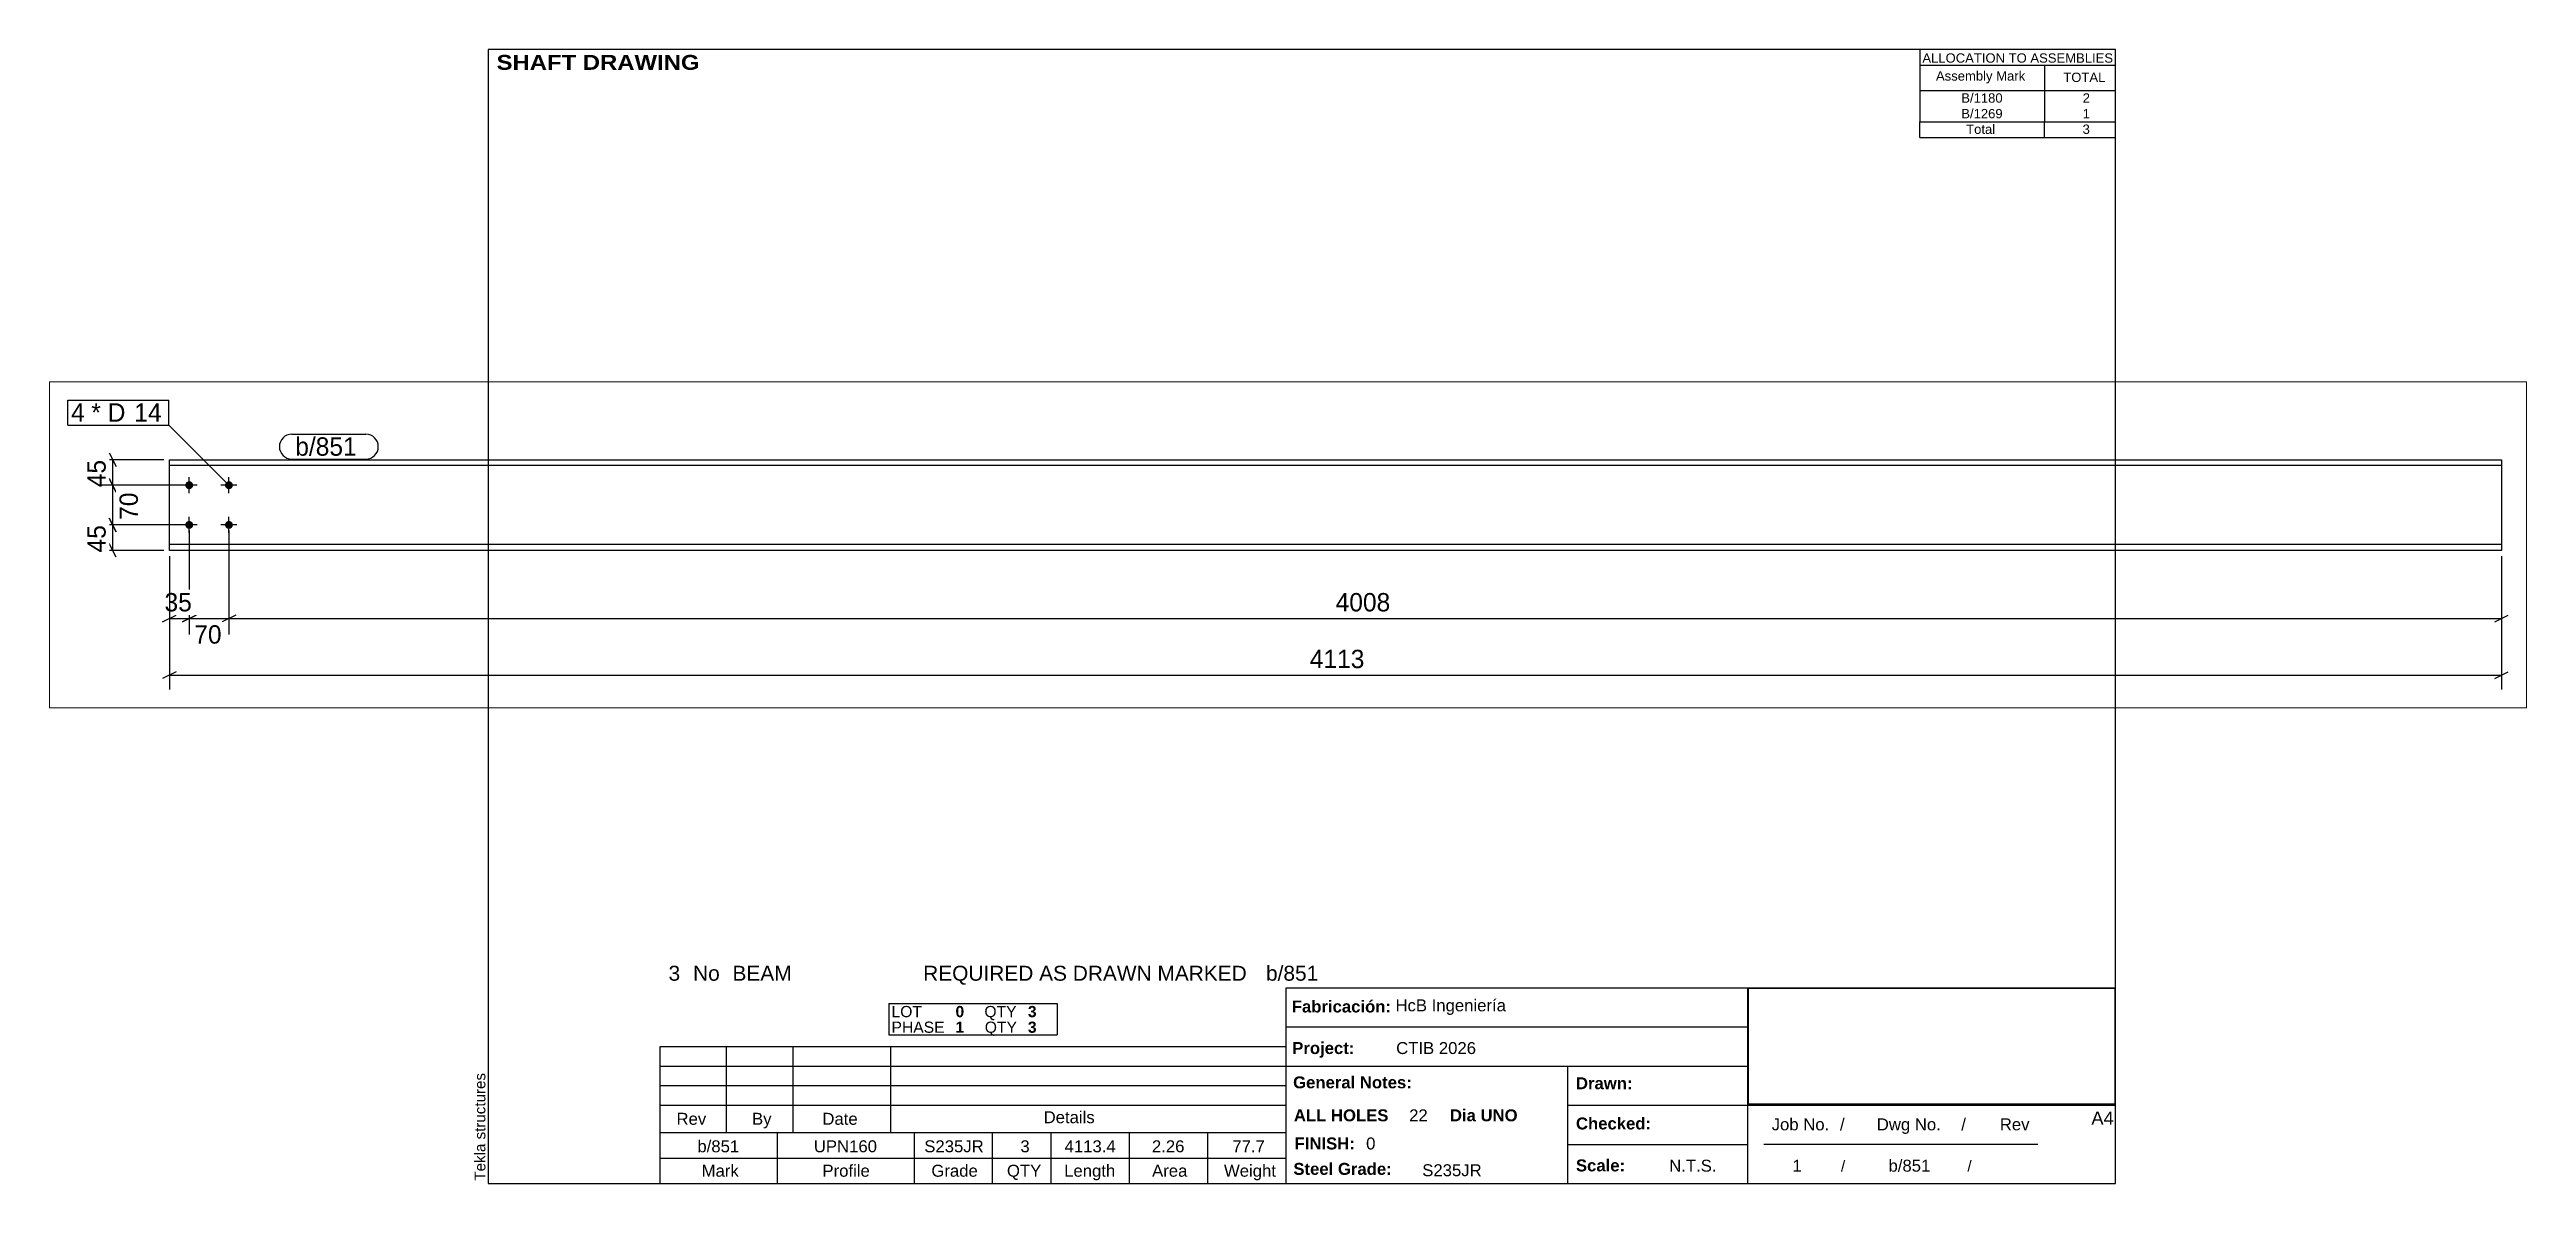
# Paper-space layout 'Layout1' of a CAD drawing. Header units: millimetres. Extents: x -72 to 364, y 5 to 205.
# The model-space entities are those that its viewports show. They can reach past a viewport. Long polylines and large blocks are cut down to what shows.
import ezdxf

# ---------------------------------------------------------------- set-up
doc = ezdxf.new("R2010")
doc.units = ezdxf.units.MM
doc.layers.add('Viewport layer', color=7, linetype='Continuous', plot=False)
doc.styles.add('Arial', font='ARIAL.TTF', dxfattribs={"height": 0.2})
doc.styles.add('Arial Black', font='ARIBLK.TTF', dxfattribs={"height": 0.2})
doc.styles.add('Arial Bold', font='ARIALBD.TTF', dxfattribs={"height": 0.2})
doc.styles.add('Comic Sans MS', font='COMIC.TTF', dxfattribs={"height": 0.2})

msp = doc.modelspace()

# ---------------------------------------------------------------- hatches: boundary and pattern name
at = {"linetype": 'Continuous'}
for points in [[(239.4, 392.6, -1), (253.4, 392.6, -1)], [(309.4, 392.6, -1), (323.4, 392.6, -1)], [(239.4, 322.6, -1), (253.4, 322.6, -1)], [(309.4, 322.6, -1), (323.4, 322.6, -1)]]:
    msp.add_hatch(color=3, dxfattribs=at).paths.add_polyline_path(points)

# ---------------------------------------------------------------- linework, layer by layer
at = {"color": 8, "linetype": 'Continuous'}
for p, q in [((201.4, 437.6), (83, 437.6)), ((105.4, 449.6), (117.4, 425.6)), ((111.4, 392.6), (111.4, 437.6)), ((117.4, 380.6), (105.4, 404.6)), ((236.4, 392.6), (83, 392.6)), ((236.4, 322.6), (85.8, 322.6)), ((117.4, 310.6), (105.4, 334.6)), ((246.4, 312.6), (246.4, 129.2)), ((316.4, 312.6), (316.4, 132)), ((316.4, 312.6), (316.4, 129.2)), ((201.4, 277.6), (83, 277.6)), ((117.4, 265.6), (105.4, 289.6)), ((211.4, 267.6), (211.4, 132)), ((4324.7, 267.6), (4324.7, 132)), ((4324.7, 267.6), (4324.7, 32)), ((199.4, 151.6), (223.4, 163.6)), ((234.4, 151.6), (258.4, 163.6)), ((246.4, 157.6), (316.4, 157.6)), ((328.4, 163.6), (304.4, 151.6)), ((328.4, 163.6), (304.4, 151.6)), ((316.4, 157.6), (4324.7, 157.6)), ((4312.7, 151.6), (4336.7, 163.6)), ((223.4, 63.6), (199.4, 51.6)), ((211.4, 57.6), (4324.7, 57.6)), ((4312.7, 51.6), (4336.7, 63.6))]:
    msp.add_line(p, q, dxfattribs=at)
at = {"color": 7, "linetype": 'Continuous'}
for p, q in [((211.4, 277.6), (211.4, 437.6)), ((211.4, 437.6), (4324.7, 437.6)), ((4324.7, 437.6), (4324.7, 277.6)), ((4324.7, 427.1), (211.4, 427.1)), ((4324.7, 288.1), (211.4, 288.1)), ((4324.7, 277.6), (211.4, 277.6))]:
    msp.add_line(p, q, dxfattribs=at)
at = {"color": 3, "linetype": 'Continuous'}
for p, q in [((246.4, 378.6), (246.4, 406.6)), ((316.4, 378.6), (316.4, 406.6)), ((260.4, 392.6), (232.4, 392.6)), ((330.4, 392.6), (302.4, 392.6)), ((260.4, 322.6), (232.4, 322.6)), ((246.4, 308.6), (246.4, 336.6)), ((330.4, 322.6), (302.4, 322.6)), ((316.4, 308.6), (316.4, 336.6))]:
    msp.add_line(p, q, dxfattribs=at)

# ---------------------------------------------------------------- wipeouts: each hides what was drawn before it
at = {"color": 0}
msp.add_wipeout([(64.1, 504.7), (64.1, 536.7), (38, 536.7), (38, 504.7)], dxfattribs=at)

# ---------------------------------------------------------------- next in the draw order: wipeouts: each hides what was drawn before it
for points in [[(64.1, 504.7), (64.1, 536.7), (38, 536.7), (38, 504.7)], [(105.4, 447.6), (60.6, 447.6), (60.6, 382.6), (105.4, 382.6)], [(551.9, 444.6), (551.9, 476.6), (433.4, 476.6), (433.4, 444.6)], [(2379.1, 163.6), (2379.1, 208.4), (2262, 208.4), (2262, 163.6)], [(313.9, 106.8), (313.9, 151.6), (248.9, 151.6), (248.9, 106.8)], [(2319.8, 63.6), (2319.8, 108.4), (2216.4, 108.4), (2216.4, 63.6)]]:
    msp.add_wipeout(points, dxfattribs=at)

# ---------------------------------------------------------------- next in the draw order: linework, layer by layer
at = {"color": 7, "linetype": 'Continuous'}
msp.add_line((32, 498.7), (32, 542.7), dxfattribs=at)
at = {"color": 8, "linetype": 'Continuous'}
for p, q in [((105.4, 404.6), (117.4, 380.6)), ((236.4, 392.6), (85.8, 392.6)), ((111.4, 322.6), (111.4, 392.6)), ((246.4, 312.6), (246.4, 132)), ((211.4, 157.6), (246.4, 157.6)), ((258.4, 163.6), (234.4, 151.6))]:
    msp.add_line(p, q, dxfattribs=at)

# ---------------------------------------------------------------- next in the draw order: texts
at = {"color": 3, "style": 'Comic Sans MS'}
msp.add_text('45', height=32.38, rotation=90.0002, dxfattribs=at).set_placement((99, 389))
for s, p in [('4008', (2268.4, 170)), ('70', (255.3, 113.2)), ('4113', (2222.8, 70))]:
    msp.add_text(s, height=32.38, dxfattribs=at).set_placement(p)

# ---------------------------------------------------------------- next in the draw order: wipeouts: each hides what was drawn before it
at = {"color": 0}
for points in [[(139.9, 504.7), (139.9, 536.7), (73.7, 536.7), (73.7, 504.7)], [(551.9, 444.6), (551.9, 476.6), (433.4, 476.6), (433.4, 444.6)]]:
    msp.add_wipeout(points, dxfattribs=at)

# ---------------------------------------------------------------- next in the draw order: linework, layer by layer
at = {"color": 7, "linetype": 'Continuous'}
for p, q in [((427.4, 482.6), (557.9, 482.6)), ((427.4, 438.6), (557.9, 438.6))]:
    msp.add_line(p, q, dxfattribs=at)
for centre, start, end in [((427.4, 460.6), 90, 270), ((557.9, 460.6), 270, 90)]:
    msp.add_arc(centre, 22, start, end, dxfattribs=at)

# ---------------------------------------------------------------- next in the draw order: texts
at = {"color": 3, "style": 'Comic Sans MS'}
msp.add_text('b/851', height=32.38, dxfattribs=at).set_placement((433.4, 444.6))

# ---------------------------------------------------------------- next in the draw order: wipeouts: each hides what was drawn before it
at = {"color": 0}
for points in [[(139.9, 504.7), (139.9, 536.7), (73.7, 536.7), (73.7, 504.7)], [(162.2, 390.1), (117.4, 390.1), (117.4, 325.1), (162.2, 325.1)], [(261.4, 163.6), (261.4, 208.4), (196.4, 208.4), (196.4, 163.6)]]:
    msp.add_wipeout(points, dxfattribs=at)

# ---------------------------------------------------------------- next in the draw order: linework, layer by layer
at = {"color": 8, "linetype": 'Continuous'}
for p, q in [((236.4, 322.6), (83, 322.6)), ((105.4, 334.6), (117.4, 310.6)), ((111.4, 277.6), (111.4, 322.6)), ((211.4, 267.6), (211.4, 32))]:
    msp.add_line(p, q, dxfattribs=at)

# ---------------------------------------------------------------- next in the draw order: texts
at = {"color": 3, "style": 'Comic Sans MS'}
for s, height, p in [('4', 32.4, (38, 504.7)), ('35', 32.38, (202.8, 170))]:
    msp.add_text(s, height=height, dxfattribs=at).set_placement(p)
msp.add_text('70', height=32.38, rotation=90.0002, dxfattribs=at).set_placement((155.8, 331.5))

# ---------------------------------------------------------------- next in the draw order: wipeouts: each hides what was drawn before it
at = {"color": 0}
msp.add_wipeout([(194.7, 504.7), (194.7, 536.7), (149.5, 536.7), (149.5, 504.7)], dxfattribs=at)

# ---------------------------------------------------------------- next in the draw order: wipeouts: each hides what was drawn before it
for points in [[(194.7, 504.7), (194.7, 536.7), (149.5, 536.7), (149.5, 504.7)], [(105.4, 332.6), (60.6, 332.6), (60.6, 267.6), (105.4, 267.6)]]:
    msp.add_wipeout(points, dxfattribs=at)

# ---------------------------------------------------------------- next in the draw order: linework, layer by layer
at = {"color": 7, "linetype": 'Continuous'}
for p, q in [((32, 542.7), (210.3, 542.7)), ((210.3, 498.7), (210.3, 542.7)), ((32, 498.7), (210.3, 498.7)), ((316.4, 392.6), (210.3, 498.7))]:
    msp.add_line(p, q, dxfattribs=at)

# ---------------------------------------------------------------- next in the draw order: texts
at = {"color": 3, "style": 'Comic Sans MS'}
for s, p in [('* D', (73.7, 504.7)), ('14', (149.5, 504.7))]:
    msp.add_text(s, height=32.38, dxfattribs=at).set_placement(p)
msp.add_text('45', height=32.38, rotation=90.0002, dxfattribs=at).set_placement((99, 274))

psp = doc.layouts.get("Layout1")

# ---------------------------------------------------------------- linework, layer by layer
at = {"color": 5, "linetype": 'Continuous'}
for p, q in [((292, 205), (5, 205)), ((5, 205), (5, 5)), ((292, 5), (292, 205)), ((5, 5), (292, 5))]:
    psp.add_line(p, q, dxfattribs=at)
at = {"color": 7, "linetype": 'Continuous'}
for p, q in [((257.51, 205), (257.51, 197.75)), ((257.57, 202.24), (292, 202.24)), ((279.49, 202.24), (279.49, 197.75)), ((257.51, 197.75), (257.51, 195)), ((257.57, 197.75), (292, 197.75)), ((279.49, 197.75), (279.49, 195)), ((257.51, 195), (257.51, 192.24)), ((257.51, 189.47), (257.51, 192.23)), ((257.54, 192.23), (292, 192.23)), ((279.49, 195), (279.49, 192.24)), ((279.49, 189.47), (279.49, 192.23)), ((257.51, 189.47), (292, 189.47)), ((145.72, 5), (145.72, 39.5)), ((145.75, 39.5), (292, 39.5)), ((227.14, 5), (227.14, 39.5)), ((75.68, 36.74), (105.35, 36.74)), ((75.68, 36.74), (75.68, 33.98)), ((105.35, 36.74), (105.35, 33.98)), ((75.68, 33.98), (75.68, 31.22)), ((75.68, 31.22), (105.35, 31.22)), ((105.35, 33.98), (105.35, 31.22)), ((145.72, 32.6), (227.14, 32.6)), ((35.31, 13.97), (35.31, 29.15)), ((35.31, 29.15), (145.71, 29.15)), ((47.04, 13.97), (47.04, 29.15)), ((58.77, 13.97), (58.77, 29.15)), ((76.02, 13.97), (76.02, 29.15)), ((145.71, 13.97), (145.71, 29.15)), ((35.31, 25.7), (145.71, 25.7)), ((35.31, 22.25), (145.71, 22.25)), ((145.72, 25.7), (227.14, 25.7)), ((195.4, 5), (195.4, 25.7)), ((35.31, 18.8), (145.71, 18.8)), ((195.4, 18.8), (292, 18.8)), ((35.31, 13.96), (145.71, 13.97)), ((35.31, 9.49), (35.31, 13.96)), ((56.01, 9.49), (56.01, 13.97)), ((80.16, 9.49), (80.16, 13.97)), ((93.96, 9.49), (93.96, 13.97)), ((104.31, 9.49), (104.31, 13.97)), ((118.11, 9.49), (118.11, 13.97)), ((131.91, 9.49), (131.91, 13.97)), ((35.31, 9.48), (145.72, 9.49)), ((35.31, 5), (35.31, 9.48)), ((56.01, 5), (56.01, 9.48)), ((80.16, 5), (80.16, 9.48)), ((93.96, 5), (93.96, 9.48)), ((104.31, 5), (104.31, 9.48)), ((118.11, 5), (118.11, 9.48)), ((131.91, 5), (131.91, 9.48)), ((195.4, 11.9), (227.14, 11.9)), ((229.99, 11.92), (278.29, 11.92))]:
    psp.add_line(p, q, dxfattribs=at)
at = {"color": 2, "linetype": 'Continuous'}
for p, q in [((227.28, 39.46), (291.86, 39.46)), ((227.29, 19.02), (227.29, 39.46)), ((291.96, 19.03), (291.96, 39.47)), ((227.28, 19.03), (291.86, 19.03))]:
    psp.add_line(p, q, dxfattribs=at)

# ---------------------------------------------------------------- texts
at = {"color": 7}
for s, height, style, p in [(' SHAFT DRAWING', 2.6342, 'Arial Black', (5.3, 201.42)), ('ALLOCATION TO ASSEMBLIES', 1.6475, 'Arial', (257.95, 202.68)), ('Assembly Mark', 1.6475, 'Arial', (260.35, 199.52)), ('TOTAL', 1.648, 'Arial', (282.81, 199.28)), ('3', 2.64, 'Arial', (36.8, 40.76)), ('No', 2.636, 'Arial', (41.13, 40.76)), ('BEAM', 2.636, 'Arial', (48.08, 40.76)), ('REQUIRED AS DRAWN MARKED', 2.636, 'Arial', (81.71, 40.76)), ('b/851', 2.636, 'Arial', (142.18, 40.76)), ('FINISH:', 2.107, 'Arial Bold', (147.22, 11)), ('0', 2.11, 'Arial', (159.84, 11)), ('b/851', 2.109, 'Arial', (41.89, 10.5)), ('UPN160', 2.109, 'Arial', (62.43, 10.5)), ('S235JR', 2.109, 'Arial', (81.91, 10.5)), ('3', 2.11, 'Arial', (98.86, 10.5)), ('4113.4', 2.109, 'Arial', (106.66, 10.5)), ('2.26', 2.109, 'Arial', (122.06, 10.5)), ('77.7', 2.109, 'Arial', (136.25, 10.5))]:
    psp.add_text(s, height=height, dxfattribs=dict(at, style=style)).set_placement(p)
at = {"color": 7, "linetype": 'Continuous'}
for s, height, style, p in [('B/1180', 1.648, 'Arial', (264.81, 195.63)), ('2', 1.65, 'Arial', (286.23, 195.63)), ('B/1269', 1.648, 'Arial', (264.81, 192.87)), ('1', 1.65, 'Arial', (286.23, 192.87)), ('Total', 1.648, 'Arial', (265.67, 190.12)), ('3', 1.65, 'Arial', (286.21, 190.12)), ('LOT', 1.977, 'Arial', (76.13, 34.33)), ('0', 1.98, 'Arial Bold', (87.41, 34.33)), ('QTY', 1.977, 'Arial', (92.51, 34.33)), ('3', 1.98, 'Arial Bold', (100.18, 34.33)), ('Fabricación:', 2.1074, 'Arial Bold', (146.73, 35.16)), ('HcB Ingeniería', 2.1088, 'Arial', (165.02, 35.36)), ('PHASE', 1.977, 'Arial', (76.13, 31.57)), ('1', 1.98, 'Arial Bold', (87.41, 31.57)), ('QTY', 1.977, 'Arial', (92.58, 31.57)), ('3', 1.98, 'Arial Bold', (100.18, 31.57)), ('Project:', 2.107, 'Arial Bold', (146.81, 27.83)), ('CTIB 2026', 2.109, 'Arial', (165.14, 27.83)), ('General Notes:', 2.1074, 'Arial Bold', (146.96, 21.78)), ('Drawn:', 2.107, 'Arial Bold', (196.85, 21.62)), ('Details', 2.109, 'Arial', (102.96, 15.63)), ('ALL HOLES', 2.107, 'Arial Bold', (147.1, 15.96)), ('22', 2.109, 'Arial', (167.43, 15.96)), ('Dia UNO', 2.107, 'Arial Bold', (174.62, 15.96)), ('A4', 2.307, 'Arial', (287.76, 15.38)), ('Rev', 2.109, 'Arial', (38.21, 15.35)), ('By', 2.109, 'Arial', (51.53, 15.35)), ('Date', 2.109, 'Arial', (63.94, 15.35)), ('Checked:', 2.107, 'Arial Bold', (196.85, 14.53)), ('Job No.', 2.109, 'Arial', (231.37, 14.37)), ('/', 2.11, 'Arial', (243.42, 14.37)), ('Dwg No.', 2.109, 'Arial', (249.91, 14.37)), ('/', 2.11, 'Arial', (264.81, 14.37)), ('Rev', 2.109, 'Arial', (271.61, 14.37)), ('Steel Grade:', 2.1074, 'Arial Bold', (147.01, 6.52)), ('Scale:', 2.107, 'Arial Bold', (196.85, 7.13)), ('N.T.S.', 2.109, 'Arial', (213.29, 7.08)), ('1', 2.11, 'Arial', (235.04, 7.08)), ('/', 1.98, 'Arial', (243.58, 7.08)), ('b/851', 2.109, 'Arial', (251.98, 7.08)), ('/', 1.98, 'Arial', (265.88, 7.08)), ('Mark', 2.109, 'Arial', (42.64, 6.19)), ('Profile', 2.109, 'Arial', (63.95, 6.19)), ('Grade', 2.109, 'Arial', (83.16, 6.19)), ('QTY', 2.109, 'Arial', (96.49, 6.19)), ('Length', 2.109, 'Arial', (106.58, 6.19)), ('Area', 2.109, 'Arial', (122.09, 6.19)), ('Weight', 2.109, 'Arial', (134.77, 6.19)), ('S235JR', 2.109, 'Arial', (169.74, 6.28))]:
    psp.add_text(s, height=height, dxfattribs=dict(at, style=style)).set_placement(p)
at = {"color": 174, "linetype": 'Continuous', "style": 'Arial'}
psp.add_text('Tekla structures', height=1.9102, rotation=90, dxfattribs=at).set_placement((4.5, 5.5))

# ---------------------------------------------------------------- viewports
at = {"layer": 'Viewport layer', "view_target_point": (2184.37, 287.33)}
psp.add_viewport(center=(146.06, 117.63), size=(436.87, 57.4665), view_center_point=(0, 0), view_height=574.665, dxfattribs=at)

doc.saveas('drawing.dxf')
